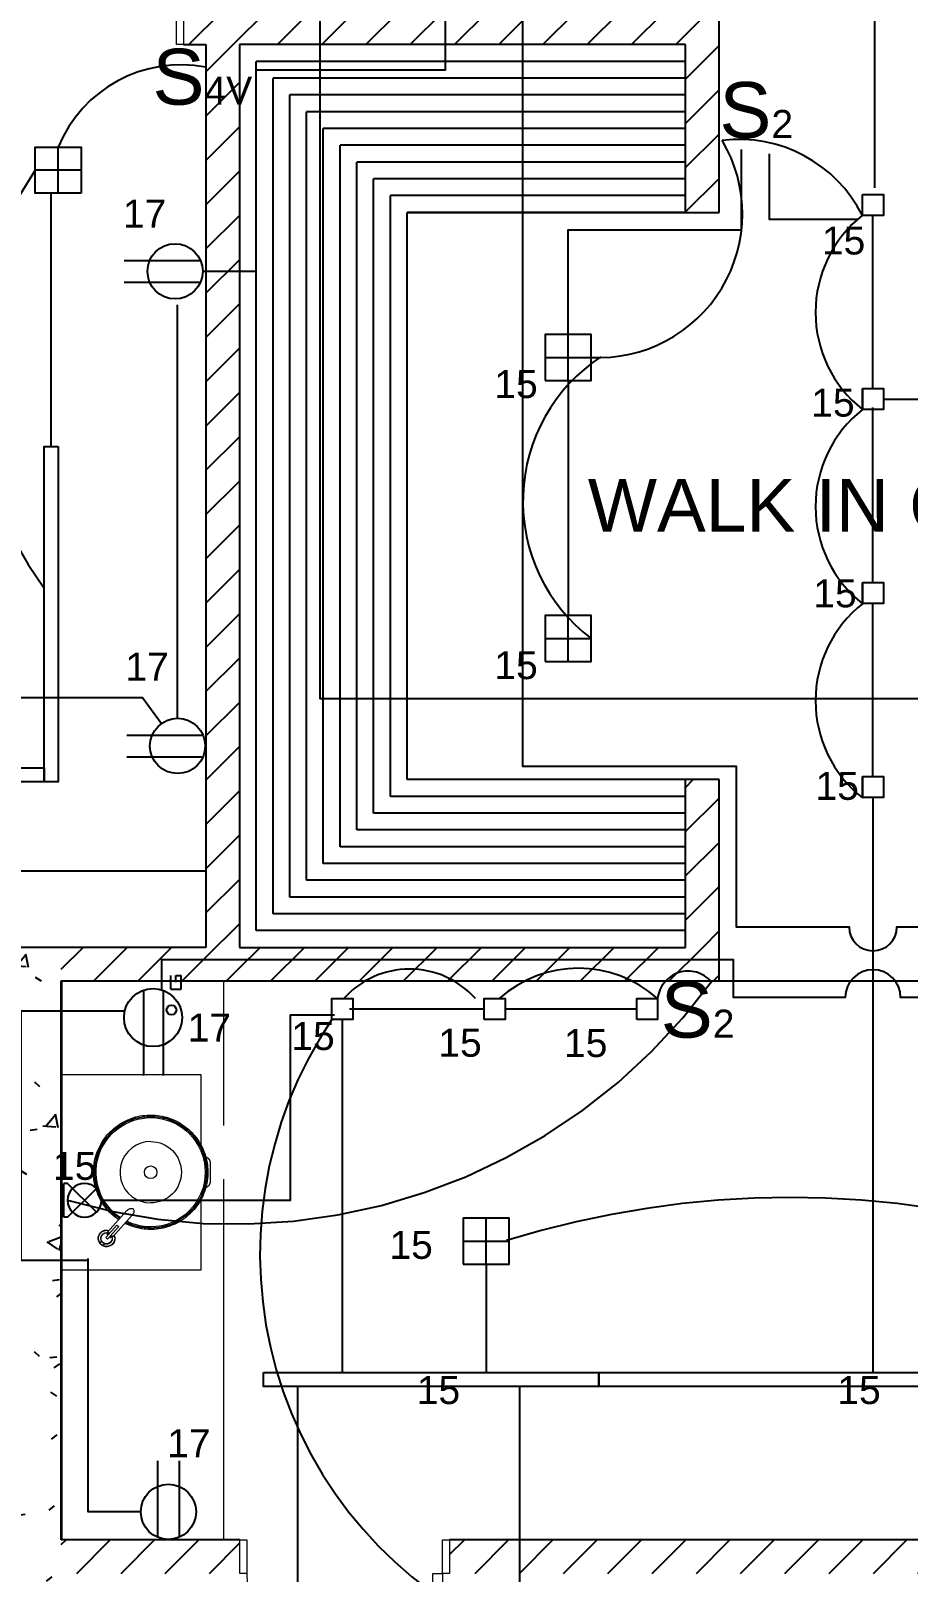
# Model space of a CAD drawing. Header units: inches. Extents: x 131 to 82119, y 71 to 16923.
# Drawn here: x 323.6 to 326.74, y 166.78 to 172.3 of the extents above; entities that cross this region are included whole.
import ezdxf
from ezdxf.enums import TextEntityAlignment as Align

# ---------------------------------------------------------------- set-up
doc = ezdxf.new("R2010")
doc.units = ezdxf.units.IN
doc.header["$MEASUREMENT"] = 0
doc.linetypes.add('HIDDEN', pattern=[9.525, 6.35, -3.175])
for name, color, linetype, lineweight in [('A-DOOR-____-MCUT', 31, 'Continuous', 18), ('A-DOOR-____-OTLN', 31, 'Continuous', 18), ('A-DOOR-FRAM-MCUT', 31, 'Continuous', 18), ('DUCTO-PARED O TECHO', 7, 'Continuous', 25), ('P-SANR-FIXT-OTLN', 6, 'Continuous', 18), ('Q-CASE-____-MCUT', 31, 'Continuous', 35), ('Q-CASE-____-OTLN', 31, 'Continuous', 18), ('RED-TELEVISIÓN', 84, 'TELEVISION', 25), ('SIMBOLOGIA', 150, 'Continuous', 25)]:
    doc.layers.add(name, color=color, linetype=linetype, lineweight=lineweight)
for name, color, linetype in [('Arquitectonico', 253, 'Continuous'), ('BLOQUES TOMAS Y LUCES', 140, 'Continuous'), ('INTERRUPTORES', 6, 'Continuous'), ('LAMPARAS', 20, 'Continuous'), ('LUCES Y TOMAS', 5, 'Continuous'), ('Retorno', 5, 'HIDDEN')]:
    doc.layers.add(name, color=color, linetype=linetype)
doc.styles.add('Arial_2', font='arial.ttf', dxfattribs={"height": 0.089295})
doc.styles.get("Standard").update_dxf_attribs({"font": 'arial.ttf'})
doc.linetypes.add('TELEVISION', pattern='A,0.32,-0.13,["TV",Standard,S=0.065,R=0,X=-0.065,Y=-0.0325],-0.13', length=0.58)
pattern_1 = [(45, (332.12192, 174.97212), (-0.079196, 0.079196), [])]

# ---------------------------------------------------------------- blocks, each defined once
blk = doc.blocks.new('Puertas Revit Lisas - 0_75  x 2_70-1934064-ARQ-P2')
at = {"layer": 'A-DOOR-____-MCUT'}
for p, q in [((0.315, -0.056825), (0.35, -0.056825)), ((0.315, -0.756825), (0.315, -0.056825)), ((0.35, -0.056825), (0.35, -0.756825)), ((0.35, -0.756825), (0.315, -0.756825))]:
    blk.add_line(p, q, dxfattribs=at)
at = {"layer": 'A-DOOR-____-OTLN'}
blk.add_arc((0.35, -0.056825), 0.7, 180, 270, dxfattribs=at)
at = {"layer": 'A-DOOR-FRAM-MCUT'}
for p, q in [((-0.375, 0.063175), (-0.35, 0.063175)), ((-0.375, -0.056825), (-0.375, 0.063175)), ((-0.35, 0.063175), (-0.35, -0.056825)), ((0.35, 0.063175), (0.375, 0.063175)), ((0.35, -0.056825), (0.35, 0.063175)), ((0.375, 0.063175), (0.375, -0.056825)), ((-0.35, -0.056825), (-0.375, -0.056825)), ((0.375, -0.056825), (0.35, -0.056825))]:
    blk.add_line(p, q, dxfattribs=at)
blk = doc.blocks.new('Puertas Revit Lisas - 1_00 x 2_70-1759848-ARQ-P2')
at = {"layer": 'A-DOOR-____-MCUT'}
for p, q in [((0.44, -0.056825), (0.475, -0.056825)), ((0.44, -1.006825), (0.44, -0.056825)), ((0.475, -0.056825), (0.475, -1.006825)), ((0.475, -1.006825), (0.44, -1.006825))]:
    blk.add_line(p, q, dxfattribs=at)
at = {"layer": 'A-DOOR-____-OTLN'}
blk.add_arc((0.475, -0.056825), 0.95, 180, 270, dxfattribs=at)
at = {"layer": 'A-DOOR-FRAM-MCUT'}
for p, q in [((-0.5, 0.063175), (-0.475, 0.063175)), ((-0.5, -0.056825), (-0.5, 0.063175)), ((-0.475, 0.063175), (-0.475, -0.056825)), ((0.475, 0.063175), (0.5, 0.063175)), ((0.475, -0.056825), (0.475, 0.063175)), ((0.5, 0.063175), (0.5, -0.056825)), ((-0.475, -0.056825), (-0.5, -0.056825)), ((0.5, -0.056825), (0.475, -0.056825))]:
    blk.add_line(p, q, dxfattribs=at)
blk = doc.blocks.new('Encimera sin hueco - Profundidad 600 mm-V13-ARQ-P2')
at = {"layer": 'Q-CASE-____-MCUT'}
blk.add_line((-1.2005, -0.0191), (0.7995, -0.0191), dxfattribs=at)
at = {"layer": 'Q-CASE-____-OTLN'}
for p, q in [((-1.2005, -0.0191), (0.7995, -0.0191)), ((-1.2005, -0.6), (-0.683, -0.6)), ((-0.4908, -0.6), (0.7995, -0.6))]:
    blk.add_line(p, q, dxfattribs=at)
blk = doc.blocks.new('Single_Sink_Vanity_15616 - 500x700mm-V4-ARQ-P2')
at = {"layer": 'P-SANR-FIXT-OTLN'}
for p, q in [((0.035, 0.2825), (-0.035, 0.2825)), ((-0.0961, 0.25), (-0.35, 0.25)), ((-0.35, 0.25), (-0.35, -0.2499)), ((-0.035, 0.2725), (-0.017, 0.2725)), ((0.017, 0.2725), (0.035, 0.2725)), ((0.35, 0.25), (0.0961, 0.25)), ((0.35, -0.2499), (0.35, 0.25)), ((-0.154, 0.0036), (-0.2324, -0.067)), ((-0.1953, -0.0448), (-0.2395, -0.0846)), ((-0.2339, -0.0907), (-0.1898, -0.051)), ((-0.2157, -0.0856), (-0.1373, -0.015)), ((-0.2568, -0.0957), (-0.2626, -0.1009)), ((-0.2533, -0.1112), (-0.2475, -0.106)), ((-0.2339, -0.0907), (-0.2395, -0.0846))]:
    blk.add_line(p, q, dxfattribs=at)
at = {"layer": 'P-SANR-FIXT-OTLN', "flags": 128}
for points in [[(-0.035, 0.2825), (-0.0358, 0.2825), (-0.0366, 0.2824), (-0.0374, 0.2824), (-0.0382, 0.2822), (-0.039, 0.2821), (-0.0398, 0.2819), (-0.0405, 0.2817), (-0.0413, 0.2815), (-0.042, 0.2812), (-0.0428, 0.2809), (-0.0435, 0.2806), (-0.0442, 0.2802), (-0.0449, 0.2799), (-0.0456, 0.2794), (-0.0463, 0.279), (-0.0469, 0.2785), (-0.0476, 0.2781), (-0.0482, 0.2775), (-0.0488, 0.277), (-0.0493, 0.2764), (-0.0499, 0.2758), (-0.0504, 0.2752), (-0.0509, 0.2746), (-0.0514, 0.274), (-0.0518, 0.2733), (-0.0522, 0.2726), (-0.0526, 0.2719), (-0.053, 0.2712), (-0.0533, 0.2705), (-0.0536, 0.2697), (-0.0539, 0.269), (-0.0542, 0.2682), (-0.0544, 0.2675), (-0.0546, 0.2667)], [(-0.0493, 0.2764), (-0.0499, 0.2758), (-0.0504, 0.2752), (-0.0509, 0.2746), (-0.0514, 0.274), (-0.0518, 0.2733), (-0.0522, 0.2726), (-0.0526, 0.2719), (-0.053, 0.2712), (-0.0533, 0.2705), (-0.0536, 0.2697), (-0.0539, 0.269), (-0.0542, 0.2682), (-0.0544, 0.2675), (-0.0546, 0.2667)], [(-0.035, 0.2825), (-0.0358, 0.2825), (-0.0366, 0.2824), (-0.0374, 0.2824), (-0.0382, 0.2822), (-0.039, 0.2821), (-0.0398, 0.2819), (-0.0405, 0.2817), (-0.0413, 0.2815), (-0.042, 0.2812), (-0.0428, 0.2809), (-0.0435, 0.2806), (-0.0442, 0.2802), (-0.0449, 0.2799), (-0.0456, 0.2794), (-0.0463, 0.279), (-0.0469, 0.2785), (-0.0476, 0.2781), (-0.0482, 0.2775), (-0.0488, 0.277)], [(0.0489, 0.2768), (0.0483, 0.2774), (0.0477, 0.2779), (0.0471, 0.2784), (0.0465, 0.2789), (0.0458, 0.2793), (0.0451, 0.2797), (0.0444, 0.2801), (0.0437, 0.2805), (0.043, 0.2808), (0.0422, 0.2811), (0.0415, 0.2814), (0.0407, 0.2817), (0.04, 0.2819), (0.0392, 0.2821), (0.0384, 0.2822), (0.0376, 0.2823), (0.0368, 0.2824), (0.036, 0.2825), (0.0352, 0.2825), (0.035, 0.2825)], [(0.0546, 0.2665), (0.0544, 0.2673), (0.0542, 0.268), (0.054, 0.2688), (0.0537, 0.2695), (0.0534, 0.2703), (0.0531, 0.271), (0.0527, 0.2717), (0.0524, 0.2724), (0.0519, 0.2731), (0.0515, 0.2738), (0.051, 0.2744), (0.0506, 0.2751), (0.05, 0.2757), (0.0495, 0.2763), (0.0489, 0.2768), (0.0483, 0.2774), (0.0477, 0.2779), (0.0471, 0.2784), (0.0465, 0.2789), (0.0458, 0.2793), (0.0451, 0.2797), (0.0444, 0.2801), (0.0437, 0.2805), (0.043, 0.2808), (0.0422, 0.2811), (0.0415, 0.2814), (0.0407, 0.2817), (0.04, 0.2819), (0.0392, 0.2821), (0.0384, 0.2822), (0.0376, 0.2823), (0.0368, 0.2824), (0.036, 0.2825), (0.0352, 0.2825), (0.035, 0.2825)], [(0.0546, 0.2665), (0.0544, 0.2673), (0.0542, 0.268), (0.054, 0.2688), (0.0537, 0.2695), (0.0534, 0.2703), (0.0531, 0.271), (0.0527, 0.2717), (0.0524, 0.2724), (0.0519, 0.2731), (0.0515, 0.2738), (0.051, 0.2744), (0.0506, 0.2751), (0.05, 0.2757), (0.0495, 0.2763)], [(0.2047, 0.07), (0.2045, 0.0782), (0.204, 0.0864), (0.2032, 0.0945), (0.202, 0.1026), (0.2006, 0.1107), (0.1988, 0.1186), (0.1967, 0.1266), (0.1943, 0.1344), (0.1915, 0.1421), (0.1885, 0.1497), (0.1852, 0.1572), (0.1815, 0.1645), (0.1776, 0.1717), (0.1734, 0.1787), (0.1689, 0.1856), (0.1641, 0.1922), (0.1591, 0.1987), (0.1539, 0.2049), (0.1483, 0.211), (0.1426, 0.2168), (0.1366, 0.2224), (0.1304, 0.2277), (0.124, 0.2328), (0.1174, 0.2376), (0.1106, 0.2422), (0.1036, 0.2465), (0.0965, 0.2505), (0.0892, 0.2542), (0.0817, 0.2576), (0.0742, 0.2607), (0.0665, 0.2636), (0.0587, 0.2661), (0.0508, 0.2682), (0.0428, 0.2701), (0.0348, 0.2717), (0.0267, 0.2729), (0.0186, 0.2738), (0.0104, 0.2744), (0.0022, 0.2746), (-0.006, 0.2746), (-0.0142, 0.2742), (-0.0223, 0.2734), (-0.0304, 0.2724), (-0.0385, 0.271), (-0.0465, 0.2693), (-0.0544, 0.2673), (-0.0623, 0.2649), (-0.07, 0.2623), (-0.0777, 0.2593), (-0.0852, 0.2561), (-0.0925, 0.2525), (-0.0998, 0.2487), (-0.1068, 0.2446), (-0.1137, 0.2401), (-0.1204, 0.2355), (-0.127, 0.2305), (-0.1333, 0.2253), (-0.1394, 0.2199), (-0.1453, 0.2142), (-0.1509, 0.2082), (-0.1563, 0.2021), (-0.1615, 0.1957), (-0.1664, 0.1892), (-0.171, 0.1824), (-0.1754, 0.1755), (-0.1794, 0.1684), (-0.1832, 0.1611), (-0.1867, 0.1537), (-0.1899, 0.1462), (-0.1928, 0.1386), (-0.1954, 0.1308), (-0.1977, 0.1229), (-0.1996, 0.115), (-0.2013, 0.107), (-0.2026, 0.0989), (-0.2036, 0.0908), (-0.2043, 0.0826), (-0.2046, 0.0744), (-0.2047, 0.07)], [(0.1997, 0.07), (0.1995, 0.078), (0.199, 0.086), (0.1982, 0.0939), (0.1971, 0.1018), (0.1957, 0.1097), (0.1939, 0.1175), (0.1919, 0.1252), (0.1895, 0.1328), (0.1869, 0.1403), (0.1839, 0.1477), (0.1806, 0.155), (0.1771, 0.1622), (0.1733, 0.1692), (0.1692, 0.1761), (0.1648, 0.1827), (0.1601, 0.1892), (0.1552, 0.1955), (0.1501, 0.2016), (0.1447, 0.2075), (0.1391, 0.2132), (0.1333, 0.2187), (0.1272, 0.2239), (0.121, 0.2288), (0.1145, 0.2336), (0.1079, 0.238), (0.1011, 0.2422), (0.0941, 0.2461), (0.087, 0.2497), (0.0797, 0.253), (0.0723, 0.2561), (0.0648, 0.2588), (0.0572, 0.2613), (0.0495, 0.2634), (0.0418, 0.2652), (0.0339, 0.2667), (0.026, 0.2679), (0.0181, 0.2688), (0.0101, 0.2694), (0.0022, 0.2696), (-0.0058, 0.2696), (-0.0138, 0.2692), (-0.0218, 0.2685), (-0.0297, 0.2674), (-0.0375, 0.2661), (-0.0454, 0.2644), (-0.0531, 0.2625), (-0.0608, 0.2602), (-0.0683, 0.2576), (-0.0758, 0.2547), (-0.0831, 0.2515), (-0.0903, 0.2481), (-0.0973, 0.2443), (-0.1042, 0.2403), (-0.1109, 0.236), (-0.1175, 0.2314), (-0.1239, 0.2266), (-0.13, 0.2215), (-0.136, 0.2162), (-0.1417, 0.2106), (-0.1472, 0.2049), (-0.1525, 0.1989), (-0.1575, 0.1927), (-0.1623, 0.1863), (-0.1668, 0.1797), (-0.1711, 0.1729), (-0.1751, 0.166), (-0.1788, 0.1589), (-0.1822, 0.1517), (-0.1853, 0.1443), (-0.1881, 0.1369), (-0.1906, 0.1293), (-0.1929, 0.1216), (-0.1948, 0.1139), (-0.1964, 0.1061), (-0.1977, 0.0982), (-0.1986, 0.0902), (-0.1993, 0.0823), (-0.1996, 0.0743), (-0.1997, 0.07)], [(-0.042, 0.2697), (-0.0417, 0.2699), (-0.0414, 0.2702), (-0.0411, 0.2705), (-0.0407, 0.2707), (-0.0404, 0.2709), (-0.0401, 0.2711), (-0.0397, 0.2713), (-0.0394, 0.2715), (-0.039, 0.2717), (-0.0386, 0.2718), (-0.0382, 0.272), (-0.0379, 0.2721), (-0.0375, 0.2722), (-0.0371, 0.2723), (-0.0367, 0.2724), (-0.0363, 0.2724), (-0.0359, 0.2725), (-0.0355, 0.2725), (-0.0351, 0.2725), (-0.035, 0.2725)], [(0.035, 0.2725), (0.0354, 0.2725), (0.0358, 0.2725), (0.0362, 0.2724), (0.0366, 0.2724), (0.037, 0.2723), (0.0374, 0.2722), (0.0378, 0.2721), (0.0381, 0.272), (0.0385, 0.2719), (0.0389, 0.2717), (0.0393, 0.2715), (0.0396, 0.2714), (0.04, 0.2712), (0.0403, 0.271), (0.0406, 0.2708), (0.041, 0.2705), (0.0413, 0.2703), (0.0416, 0.27), (0.0419, 0.2697), (0.0422, 0.2695)], [(-0.2047, 0.07), (-0.2045, 0.0618), (-0.204, 0.0536), (-0.2032, 0.0455), (-0.202, 0.0374), (-0.2006, 0.0293), (-0.1988, 0.0214), (-0.1967, 0.0134), (-0.1943, 0.0056), (-0.1915, -0.0021), (-0.1885, -0.0097), (-0.1852, -0.0172), (-0.1825, -0.0224)], [(-0.1997, 0.07), (-0.1995, 0.062), (-0.199, 0.054), (-0.1982, 0.0461), (-0.1971, 0.0382), (-0.1957, 0.0303), (-0.1939, 0.0225), (-0.1919, 0.0148), (-0.1895, 0.0072), (-0.1869, -0.0003), (-0.1839, -0.0077), (-0.1806, -0.015), (-0.1787, -0.019)], [(-0.1699, -0.044), (-0.1689, -0.0456), (-0.1641, -0.0522), (-0.1591, -0.0587), (-0.1539, -0.0649), (-0.1483, -0.071), (-0.1426, -0.0768), (-0.1366, -0.0824), (-0.1304, -0.0877), (-0.124, -0.0928), (-0.1174, -0.0976), (-0.1106, -0.1022), (-0.1036, -0.1065), (-0.0965, -0.1105), (-0.0892, -0.1142), (-0.0817, -0.1176), (-0.0742, -0.1207), (-0.0665, -0.1236), (-0.0587, -0.1261), (-0.0508, -0.1282), (-0.0428, -0.1301), (-0.0348, -0.1317), (-0.0267, -0.1329), (-0.0186, -0.1338), (-0.0104, -0.1344), (-0.0022, -0.1346), (0.006, -0.1346), (0.0142, -0.1342), (0.0223, -0.1334), (0.0304, -0.1324), (0.0385, -0.131), (0.0465, -0.1293), (0.0544, -0.1273), (0.0623, -0.1249), (0.07, -0.1223), (0.0777, -0.1193), (0.0852, -0.1161), (0.0925, -0.1125), (0.0998, -0.1087), (0.1068, -0.1046), (0.1137, -0.1001), (0.1204, -0.0955), (0.127, -0.0905), (0.1333, -0.0853), (0.1394, -0.0799), (0.1453, -0.0742), (0.1509, -0.0682), (0.1563, -0.0621), (0.1615, -0.0557), (0.1664, -0.0492), (0.171, -0.0424), (0.1754, -0.0355), (0.1794, -0.0284), (0.1832, -0.0211), (0.1867, -0.0137), (0.1899, -0.0062), (0.1928, 0.0014), (0.1954, 0.0092), (0.1977, 0.0171), (0.1996, 0.025), (0.2013, 0.033), (0.2026, 0.0411), (0.2036, 0.0492), (0.2043, 0.0574), (0.2046, 0.0656), (0.2047, 0.07)], [(-0.1662, -0.0406), (-0.1648, -0.0427), (-0.1601, -0.0492), (-0.1552, -0.0555), (-0.1501, -0.0616), (-0.1447, -0.0675), (-0.1391, -0.0732), (-0.1333, -0.0787), (-0.1272, -0.0839), (-0.121, -0.0888), (-0.1145, -0.0936), (-0.1079, -0.098), (-0.1011, -0.1022), (-0.0941, -0.1061), (-0.087, -0.1097), (-0.0797, -0.113), (-0.0723, -0.1161), (-0.0648, -0.1188), (-0.0572, -0.1213), (-0.0495, -0.1234), (-0.0418, -0.1252), (-0.0339, -0.1267), (-0.026, -0.1279), (-0.0181, -0.1288), (-0.0101, -0.1294), (-0.0022, -0.1296), (0.0058, -0.1296), (0.0138, -0.1292), (0.0218, -0.1285), (0.0297, -0.1274), (0.0375, -0.1261), (0.0454, -0.1244), (0.0531, -0.1225), (0.0608, -0.1202), (0.0683, -0.1176), (0.0758, -0.1147), (0.0831, -0.1115), (0.0903, -0.1081), (0.0973, -0.1043), (0.1042, -0.1003), (0.1109, -0.096), (0.1175, -0.0914), (0.1239, -0.0866), (0.13, -0.0815), (0.136, -0.0762), (0.1417, -0.0706), (0.1472, -0.0649), (0.1525, -0.0589), (0.1575, -0.0527), (0.1623, -0.0463), (0.1668, -0.0397), (0.1711, -0.0329), (0.1751, -0.026), (0.1788, -0.0189), (0.1822, -0.0117), (0.1853, -0.0043), (0.1881, 0.0031), (0.1906, 0.0107), (0.1929, 0.0184), (0.1948, 0.0261), (0.1964, 0.0339), (0.1977, 0.0418), (0.1986, 0.0498), (0.1993, 0.0577), (0.1996, 0.0657), (0.1997, 0.07)], [(0.1099, 0.07), (0.1084, 0.0519), (0.1039, 0.0343), (0.0966, 0.0177), (0.0867, 0.0025), (0.0744, -0.0108), (0.0601, -0.022), (0.0441, -0.0306), (0.027, -0.0365), (0.0091, -0.0395), (-0.0091, -0.0395), (-0.027, -0.0365), (-0.0441, -0.0306), (-0.0601, -0.022), (-0.0744, -0.0108), (-0.0867, 0.0025), (-0.0966, 0.0177), (-0.1039, 0.0343), (-0.1084, 0.0519), (-0.11, 0.07)], [(-0.1314, 0.0071), (-0.1333, 0.0087), (-0.1357, 0.0097), (-0.1385, 0.0101), (-0.1415, 0.0099), (-0.1447, 0.0092), (-0.1479, 0.0078), (-0.1511, 0.0059), (-0.154, 0.0036)], [(-0.1373, -0.015), (-0.1346, -0.0123), (-0.1325, -0.0094), (-0.1308, -0.0063), (-0.1297, -0.0032), (-0.1292, -0.0002), (-0.1293, 0.0026), (-0.1301, 0.0051), (-0.1314, 0.0071)], [(-0.1898, -0.051), (-0.1904, -0.0494), (-0.1912, -0.0479), (-0.1924, -0.0466), (-0.1937, -0.0456), (-0.1953, -0.0448)], [(-0.2256, -0.0609), (-0.2266, -0.0605), (-0.2276, -0.0602), (-0.2288, -0.0598), (-0.2299, -0.0595), (-0.231, -0.0593), (-0.2321, -0.0591), (-0.2333, -0.0589), (-0.2344, -0.0588), (-0.2356, -0.0587), (-0.2368, -0.0587), (-0.2379, -0.0587), (-0.2391, -0.0588), (-0.2402, -0.0589), (-0.2414, -0.0591), (-0.2425, -0.0593), (-0.2436, -0.0596), (-0.2448, -0.0599), (-0.2459, -0.0602), (-0.247, -0.0606), (-0.248, -0.061), (-0.2491, -0.0615), (-0.2501, -0.062), (-0.2512, -0.0626), (-0.2521, -0.0632), (-0.2531, -0.0638), (-0.2541, -0.0645), (-0.255, -0.0652), (-0.2559, -0.0659), (-0.2567, -0.0667), (-0.2575, -0.0675), (-0.2583, -0.0684), (-0.2591, -0.0693), (-0.2598, -0.0702), (-0.2605, -0.0711), (-0.2611, -0.0721), (-0.2617, -0.0731), (-0.2623, -0.0741), (-0.2628, -0.0751), (-0.2633, -0.0762), (-0.2637, -0.0772), (-0.2641, -0.0783), (-0.2645, -0.0794), (-0.2648, -0.0805), (-0.265, -0.0817), (-0.2653, -0.0828), (-0.2654, -0.084), (-0.2656, -0.0851), (-0.2656, -0.0863), (-0.2657, -0.0874), (-0.2657, -0.0886), (-0.2656, -0.0897), (-0.2655, -0.0909), (-0.2653, -0.092), (-0.2651, -0.0932), (-0.2649, -0.0943), (-0.2646, -0.0954), (-0.2643, -0.0966), (-0.2639, -0.0976), (-0.2635, -0.0987), (-0.263, -0.0998), (-0.2625, -0.1008)], [(-0.2245, -0.0712), (-0.2252, -0.0708), (-0.2259, -0.0703), (-0.2266, -0.0699), (-0.2273, -0.0695), (-0.228, -0.0692), (-0.2288, -0.0688), (-0.2295, -0.0685), (-0.2303, -0.0683), (-0.2311, -0.068), (-0.2319, -0.0678), (-0.2327, -0.0676), (-0.2335, -0.0675), (-0.2343, -0.0674), (-0.2351, -0.0673), (-0.2359, -0.0672), (-0.2367, -0.0672), (-0.2376, -0.0672), (-0.2384, -0.0673), (-0.2392, -0.0674), (-0.24, -0.0675), (-0.2408, -0.0676), (-0.2416, -0.0678), (-0.2424, -0.068), (-0.2432, -0.0683), (-0.2439, -0.0686), (-0.2447, -0.0689), (-0.2455, -0.0692), (-0.2462, -0.0696), (-0.2469, -0.07), (-0.2476, -0.0704), (-0.2483, -0.0708), (-0.2489, -0.0713), (-0.2496, -0.0718), (-0.2502, -0.0723), (-0.2508, -0.0729), (-0.2514, -0.0735), (-0.252, -0.0741), (-0.2525, -0.0747), (-0.253, -0.0753), (-0.2535, -0.076), (-0.2539, -0.0767), (-0.2544, -0.0774), (-0.2548, -0.0781), (-0.2551, -0.0788), (-0.2555, -0.0796), (-0.2558, -0.0803), (-0.2561, -0.0811), (-0.2563, -0.0819), (-0.2565, -0.0826), (-0.2567, -0.0834), (-0.2569, -0.0842), (-0.257, -0.0851), (-0.2571, -0.0859), (-0.2571, -0.0867), (-0.2571, -0.0875), (-0.2571, -0.0883), (-0.2571, -0.0891), (-0.257, -0.0899), (-0.2569, -0.0908), (-0.2568, -0.0916)], [(-0.2249, -0.0716), (-0.2255, -0.0711), (-0.2262, -0.0707), (-0.2269, -0.0703), (-0.2276, -0.0699), (-0.2283, -0.0695), (-0.2291, -0.0692), (-0.2298, -0.0689), (-0.2306, -0.0686), (-0.2313, -0.0684), (-0.2321, -0.0682), (-0.2329, -0.068), (-0.2337, -0.0679), (-0.2345, -0.0678), (-0.2353, -0.0677), (-0.2361, -0.0676), (-0.2369, -0.0676), (-0.2377, -0.0676), (-0.2385, -0.0677), (-0.2393, -0.0678), (-0.2401, -0.0679), (-0.2409, -0.068), (-0.2417, -0.0682), (-0.2425, -0.0684), (-0.2433, -0.0687), (-0.244, -0.0689), (-0.2448, -0.0692), (-0.2455, -0.0696), (-0.2463, -0.0699), (-0.247, -0.0703), (-0.2477, -0.0707), (-0.2483, -0.0712), (-0.249, -0.0717), (-0.2496, -0.0722), (-0.2502, -0.0727), (-0.2508, -0.0732), (-0.2514, -0.0738), (-0.252, -0.0744), (-0.2525, -0.075), (-0.253, -0.0756), (-0.2535, -0.0763), (-0.2539, -0.077), (-0.2543, -0.0776), (-0.2547, -0.0784), (-0.2551, -0.0791), (-0.2554, -0.0798), (-0.2557, -0.0806), (-0.256, -0.0813), (-0.2563, -0.0821), (-0.2565, -0.0829), (-0.2567, -0.0837), (-0.2568, -0.0844), (-0.2569, -0.0852), (-0.257, -0.0861), (-0.2571, -0.0869), (-0.2571, -0.0877), (-0.2571, -0.0885), (-0.257, -0.0893), (-0.257, -0.0901), (-0.2569, -0.0909), (-0.2567, -0.0917), (-0.2566, -0.0925), (-0.2564, -0.0933), (-0.2561, -0.094), (-0.2559, -0.0948), (-0.2556, -0.0956), (-0.2552, -0.0963), (-0.2549, -0.097), (-0.2545, -0.0977), (-0.2541, -0.0984), (-0.2537, -0.0991), (-0.2532, -0.0998), (-0.2527, -0.1004), (-0.2522, -0.101), (-0.2519, -0.1014)], [(-0.2562, -0.0939), (-0.2559, -0.0947), (-0.2556, -0.0955), (-0.2553, -0.0962), (-0.2549, -0.097), (-0.2545, -0.0977), (-0.2541, -0.0984), (-0.2537, -0.0991), (-0.2532, -0.0997), (-0.2527, -0.1004), (-0.2522, -0.101), (-0.2519, -0.1014)], [(-0.253, -0.1116), (-0.252, -0.1123), (-0.251, -0.1128), (-0.25, -0.1134), (-0.249, -0.1139), (-0.2479, -0.1144), (-0.2468, -0.1148), (-0.2458, -0.1152), (-0.2446, -0.1155), (-0.2435, -0.1158), (-0.2424, -0.1161), (-0.2413, -0.1163), (-0.2401, -0.1164), (-0.239, -0.1166), (-0.2378, -0.1166), (-0.2366, -0.1166), (-0.2355, -0.1166), (-0.2343, -0.1165), (-0.2332, -0.1164), (-0.232, -0.1163), (-0.2309, -0.1161), (-0.2298, -0.1158), (-0.2286, -0.1155), (-0.2275, -0.1152), (-0.2264, -0.1148), (-0.2254, -0.1143), (-0.2243, -0.1139), (-0.2233, -0.1133), (-0.2222, -0.1128), (-0.2213, -0.1122), (-0.2203, -0.1115), (-0.2193, -0.1109), (-0.2184, -0.1102), (-0.2175, -0.1094), (-0.2167, -0.1086), (-0.2159, -0.1078), (-0.2151, -0.107), (-0.2143, -0.1061), (-0.2136, -0.1052), (-0.2129, -0.1042), (-0.2123, -0.1033), (-0.2117, -0.1023), (-0.2111, -0.1013), (-0.2106, -0.1002), (-0.2101, -0.0992), (-0.2097, -0.0981), (-0.2093, -0.097), (-0.2089, -0.0959), (-0.2086, -0.0948), (-0.2084, -0.0937), (-0.2081, -0.0925), (-0.208, -0.0914), (-0.2078, -0.0902), (-0.2078, -0.0891), (-0.2077, -0.0879), (-0.2077, -0.0868), (-0.2078, -0.0856), (-0.2079, -0.0845), (-0.2081, -0.0833), (-0.2083, -0.0822), (-0.2085, -0.081), (-0.2088, -0.0799)], [(-0.2519, -0.1014), (-0.2513, -0.102), (-0.2508, -0.1025), (-0.2502, -0.1031), (-0.2496, -0.1036), (-0.2489, -0.1041), (-0.2483, -0.1045), (-0.2476, -0.105), (-0.2469, -0.1054), (-0.2462, -0.1058), (-0.2454, -0.1061), (-0.2447, -0.1065), (-0.244, -0.1068), (-0.2432, -0.107), (-0.2424, -0.1073), (-0.2416, -0.1075), (-0.2409, -0.1077), (-0.2401, -0.1078), (-0.2393, -0.1079), (-0.2385, -0.108), (-0.2376, -0.108), (-0.2368, -0.108), (-0.236, -0.108), (-0.2352, -0.108), (-0.2344, -0.1079), (-0.2336, -0.1078), (-0.2328, -0.1076), (-0.232, -0.1075), (-0.2313, -0.1072), (-0.2305, -0.107), (-0.2297, -0.1067), (-0.229, -0.1064), (-0.2282, -0.1061), (-0.2275, -0.1057), (-0.2268, -0.1054), (-0.2261, -0.1049), (-0.2254, -0.1045), (-0.2248, -0.104), (-0.2241, -0.1035), (-0.2235, -0.103), (-0.2229, -0.1025), (-0.2224, -0.1019), (-0.2218, -0.1013), (-0.2213, -0.1007), (-0.2208, -0.1), (-0.2203, -0.0994), (-0.2199, -0.0987), (-0.2194, -0.098), (-0.219, -0.0973), (-0.2187, -0.0966), (-0.2183, -0.0959), (-0.218, -0.0951), (-0.2178, -0.0944), (-0.2175, -0.0936), (-0.2173, -0.0928), (-0.2171, -0.092), (-0.217, -0.0912), (-0.2168, -0.0904), (-0.2168, -0.0896), (-0.2167, -0.0888), (-0.2167, -0.088), (-0.2167, -0.0872), (-0.2167, -0.0864), (-0.2168, -0.0856), (-0.2169, -0.0848), (-0.217, -0.084), (-0.2172, -0.0832), (-0.2174, -0.0824), (-0.2176, -0.0816), (-0.2179, -0.0809), (-0.2182, -0.0801), (-0.2185, -0.0794), (-0.2189, -0.0787), (-0.2193, -0.0779)], [(-0.2519, -0.1014), (-0.2513, -0.102), (-0.2508, -0.1025), (-0.2501, -0.1031), (-0.2495, -0.1036), (-0.2489, -0.1041), (-0.2482, -0.1046), (-0.2475, -0.105), (-0.2468, -0.1054), (-0.2461, -0.1058), (-0.2454, -0.1062), (-0.2446, -0.1065), (-0.2439, -0.1068), (-0.2431, -0.1071), (-0.2423, -0.1073), (-0.2415, -0.1075), (-0.2407, -0.1077), (-0.2399, -0.1079), (-0.2391, -0.108), (-0.2383, -0.1081), (-0.2375, -0.1081), (-0.2367, -0.1081), (-0.2358, -0.1081), (-0.235, -0.1081), (-0.2342, -0.108), (-0.2334, -0.1079), (-0.2326, -0.1077), (-0.2318, -0.1075), (-0.231, -0.1073), (-0.2302, -0.1071), (-0.2295, -0.1068), (-0.2287, -0.1065), (-0.2279, -0.1062), (-0.2272, -0.1058), (-0.2265, -0.1054), (-0.2258, -0.105), (-0.2251, -0.1045), (-0.2245, -0.104), (-0.2238, -0.1035)], [(-0.2326, -0.0676), (-0.2305, -0.0682), (-0.2283, -0.069), (-0.2263, -0.0701)], [(-0.2232, -0.103), (-0.2226, -0.1025), (-0.222, -0.1019), (-0.2214, -0.1013), (-0.2209, -0.1007), (-0.2204, -0.1), (-0.2199, -0.0994), (-0.2195, -0.0987), (-0.219, -0.098), (-0.2186, -0.0973), (-0.2183, -0.0965), (-0.2179, -0.0958), (-0.2176, -0.095), (-0.2173, -0.0943), (-0.2171, -0.0935), (-0.2169, -0.0927), (-0.2167, -0.0919), (-0.2165, -0.0911), (-0.2164, -0.0903), (-0.2163, -0.0895), (-0.2163, -0.0887), (-0.2163, -0.0879), (-0.2163, -0.087), (-0.2163, -0.0862), (-0.2164, -0.0854), (-0.2165, -0.0846), (-0.2166, -0.0838), (-0.2168, -0.083), (-0.217, -0.0822), (-0.2172, -0.0814), (-0.2175, -0.0806), (-0.2178, -0.0799), (-0.2181, -0.0791), (-0.2185, -0.0784), (-0.2189, -0.0777)], [(-0.2181, -0.0792), (-0.2173, -0.0813), (-0.2167, -0.0835), (-0.2163, -0.0857)]]:
    blk.add_lwpolyline(points, dxfattribs=at)
at = {"layer": 'P-SANR-FIXT-OTLN'}
for centre, radius, start, end in [((0, 0.07), 0.1953, 360, 180), ((0, 0.07), 0.2005, 50.9343, 128.8145), ((0, 0.07), 0.2005, 148.8462, 180), ((0, 0.07), 0.2005, 131.6832, 141.9231), ((0, 0.07), 0.1099, 0, 180), ((0, 0.07), 0.2005, 38.0769, 48.1935), ((0, 0.07), 0.2005, 0, 31.1538), ((0, 0.07), 0.2005, 180, 206.4934), ((0, 0.07), 0.1953, 180, 205.9973), ((0, 0.07), 0.1953, 213.416, 360), ((0, 0.07), 0.0225, 0, 180), ((0, 0.07), 0.0225, 180, 0), ((0, 0.07), 0.2005, 328.8462, 0), ((0, 0.07), 0.2005, 218.0769, 228.1935), ((0, 0.07), 0.2005, 311.6832, 321.9231), ((-0.2367, -0.0877), 0.03, 132, 312), ((-0.2621, -0.1015), 0.000762, 132.7892, 209.8131), ((-0.2367, -0.0869), 0.03, 209.8131, 234.1869), ((-0.2367, -0.0877), 0.03, 66.8172, 132), ((-0.2563, -0.0962), 0.000762, 52.3065, 132.8002), ((-0.2563, -0.0962), 0.000762, 25.4752, 132.8002), ((-0.2367, -0.0877), 0.02, 55.1754, 222), ((-0.237, -0.0872), 0.0206, 205.1897, 238.8002), ((-0.2367, -0.0877), 0.02, 222, 28.8246), ((-0.248, -0.1054), 0.000762, 311.1998, 351.5499), ((-0.248, -0.1054), 0.000762, 311.1998, 351.5499), ((-0.2317, -0.0737), 0.0015, 132, 147), ((-0.2317, -0.0737), 0.0015, 87, 132), ((-0.2317, -0.0737), 0.0015, 252, 267), ((-0.2369, -0.0878), 0.0157, 58.7869, 68.9188), ((-0.2317, -0.0737), 0.0015, 297, 312), ((-0.2317, -0.0737), 0.0015, 312, 57), ((-0.2223, -0.0842), 0.0015, 177, 192), ((-0.2223, -0.0842), 0.0015, 132, 147), ((-0.2223, -0.0842), 0.0015, 27, 132), ((-0.2369, -0.0878), 0.0157, 17.882, 25.2131), ((-0.2369, -0.0878), 0.0157, 9.0888, 12.6673), ((-0.2223, -0.0842), 0.0015, 312, 357), ((-0.2367, -0.0877), 0.03, 312, 17.1828), ((0, 0.07), 0.2005, 230.9343, 308.6755), ((-0.2538, -0.1106), 0.000762, 234.1869, 311.2108)]:
    blk.add_arc(centre, radius, start, end, dxfattribs=at)
for start_param, end_param in [(0, 0.226445), (5.225863, 6.283185), (3.141593, 4.198915), (2.915148, 3.141593)]:
    blk.add_ellipse((-0.224, -0.0763), major_axis=(-0.00836, 0.00929), ratio=0.224951, start_param=start_param, end_param=end_param, dxfattribs=at)
for points, knots in [([(-0.2307, -0.0748), (-0.2309, -0.075), (-0.2312, -0.0751), (-0.2316, -0.0752), (-0.2319, -0.0752), (-0.2323, -0.0751), (-0.2327, -0.0749), (-0.233, -0.0745), (-0.2332, -0.0741), (-0.2332, -0.0737), (-0.2332, -0.0734), (-0.2331, -0.0729), (-0.2329, -0.0727), (-0.2327, -0.0726)], [-1, -1, -1, -1, -0.833333, -0.791667, -0.75, -0.666667, -0.555556, -0.444444, -0.333333, -0.277778, -0.222222, -0.111111, 0, 0, 0, 0]), ([(-0.2327, -0.0726), (-0.2325, -0.0724), (-0.2322, -0.0722), (-0.2319, -0.0722), (-0.2316, -0.0722), (-0.2312, -0.0722), (-0.2308, -0.0725), (-0.2304, -0.0729), (-0.2303, -0.0733), (-0.2302, -0.0736), (-0.2302, -0.074), (-0.2304, -0.0744), (-0.2306, -0.0747), (-0.2307, -0.0748)], [-1, -1, -1, -1, -0.833333, -0.791667, -0.75, -0.666667, -0.555556, -0.444444, -0.333333, -0.277778, -0.222222, -0.111111, 0, 0, 0, 0]), ([(-0.2263, -0.0701), (-0.2264, -0.07), (-0.2266, -0.0699), (-0.227, -0.0697), (-0.2276, -0.0694), (-0.2281, -0.0691), (-0.2286, -0.0689), (-0.2291, -0.0687), (-0.2295, -0.0685), (-0.2299, -0.0684), (-0.2302, -0.0683), (-0.2305, -0.0682), (-0.2308, -0.0681), (-0.2312, -0.068), (-0.2317, -0.0678), (-0.2322, -0.0677), (-0.2325, -0.0677), (-0.2326, -0.0676)], [0.3643786, 0.3643786, 0.3643786, 0.3643786, 0.375, 0.4166667, 0.4583333, 0.5, 0.5416667, 0.5833333, 0.625, 0.6666667, 0.6875, 0.7083333, 0.75, 0.7916667, 0.8333333, 0.9166667, 1, 1, 1, 1]), ([(-0.2212, -0.0853), (-0.2214, -0.0854), (-0.2217, -0.0856), (-0.2221, -0.0857), (-0.2224, -0.0857), (-0.2228, -0.0856), (-0.2232, -0.0854), (-0.2235, -0.085), (-0.2237, -0.0845), (-0.2238, -0.084), (-0.2236, -0.0835), (-0.2234, -0.0832), (-0.2233, -0.0831)], [-1, -1, -1, -1, -0.888889, -0.777778, -0.722222, -0.666667, -0.555556, -0.444444, -0.333333, -0.222222, -0.111111, 0, 0, 0, 0]), ([(-0.2233, -0.0831), (-0.2232, -0.083), (-0.223, -0.0829), (-0.2228, -0.0828), (-0.2226, -0.0827), (-0.2224, -0.0827), (-0.2221, -0.0827), (-0.2218, -0.0827), (-0.2216, -0.0829), (-0.2213, -0.083), (-0.221, -0.0834), (-0.2208, -0.0839), (-0.2207, -0.0844), (-0.2209, -0.0849), (-0.2211, -0.0852), (-0.2212, -0.0853)], [-1, -1, -1, -1, -0.916667, -0.875, -0.833333, -0.791667, -0.75, -0.666667, -0.611111, -0.555556, -0.444444, -0.333333, -0.222222, -0.111111, 0, 0, 0, 0]), ([(-0.2163, -0.0857), (-0.2163, -0.0856), (-0.2164, -0.0853), (-0.2165, -0.0848), (-0.2165, -0.0843), (-0.2166, -0.0839), (-0.2167, -0.0835), (-0.2168, -0.083), (-0.2169, -0.0826), (-0.217, -0.0821), (-0.2172, -0.0816), (-0.2174, -0.081), (-0.2176, -0.0805), (-0.2178, -0.0799), (-0.218, -0.0795), (-0.2181, -0.0793), (-0.2181, -0.0792)], [0, 0, 0, 0, 0.0833333, 0.1666667, 0.2083333, 0.25, 0.2916667, 0.3333333, 0.375, 0.4166667, 0.4583333, 0.5, 0.5416667, 0.5833333, 0.625, 0.6354224, 0.6354224, 0.6354224, 0.6354224])]:
    blk.add_open_spline(points, degree=3, knots=knots, dxfattribs=at)
for points in [[(-0.2263, -0.0701), (-0.2257, -0.0704), (-0.2252, -0.0708), (-0.2246, -0.0712)], [(-0.219, -0.0774), (-0.2187, -0.078), (-0.2184, -0.0786), (-0.2181, -0.0792)]]:
    blk.add_open_spline(points, degree=3, dxfattribs=at)
blk = doc.blocks.new('TOMA')
at = {"layer": 'SIMBOLOGIA'}
for p, q in [((-0.0301, 0.2165), (-0.0301, 0.0062)), ((0.0294, 0.2165), (0.0294, 0.1463)), ((0.0294, 0.1463), (0.0294, 0.0059))]:
    blk.add_line(p, q, dxfattribs=at)
blk.add_circle((0, 0.0761), 0.0761, dxfattribs=at)
blk = doc.blocks.new('LUZAP')
at = {"layer": 'SIMBOLOGIA'}
for p, q in [((-0.09, 0.02), (0.0636, 0.1736)), ((-0.0636, 0.1736), (0.09, 0.02)), ((-0.09, 0.02), (-0.09, 0)), ((-0.09, 0), (0.09, 0)), ((0.09, 0.02), (0.09, 0))]:
    blk.add_line(p, q, dxfattribs=at)
blk.add_circle((0, 0.11), 0.09, dxfattribs=at)
blk = doc.blocks.new('TOMA GFCI')
at = {"layer": 'BLOQUES TOMAS Y LUCES'}
for p, q in [((-0.0076, 0.044), (-0.3947, 0.044)), ((-0.0084, -0.0462), (-0.3947, -0.0462)), ((-0.003, -0.0813), (0.0598, -0.0813)), ((-0.003, -0.0813), (-0.003, -0.1274)), ((-0.003, -0.1274), (0.0598, -0.1274)), ((0.0284, -0.1043), (0.0598, -0.1043)), ((0.0598, -0.1043), (0.0598, -0.1274))]:
    blk.add_line(p, q, dxfattribs=at)
for centre, radius in [((-0.1319, 0), 0.1319), ((-0.0971, -0.0838), 0.0221)]:
    blk.add_circle(centre, radius, dxfattribs=at)

msp = doc.modelspace()

# ---------------------------------------------------------------- hatches: boundary and pattern name
at = {"layer": 'Arquitectonico'}
h = msp.add_hatch(dxfattribs=at)
h.set_pattern_fill('FP_1', color=256, angle=360, style=0, pattern_type=2)
h.set_pattern_definition(pattern_1)
h.paths.add_polyline_path([(325.9482, 172.2479), (325.9482, 172.3679), (324.1517, 172.3679), (324.1517, 172.2479), (324.9517, 172.2479)], flags=0)
h.paths.add_polyline_path([(323.1517, 172.2479), (323.1517, 172.3679), (323.0317, 172.3679), (323.0317, 172.2479)], flags=0)
h = msp.add_hatch(dxfattribs=at)
h.set_pattern_fill('FP_1', color=256, angle=360, style=0, pattern_type=2)
h.set_pattern_definition(pattern_1)
h.paths.add_polyline_path([(325.9482, 171.6479), (326.0682, 171.6479), (326.0682, 172.3679), (325.9482, 172.3679), (325.9482, 172.2479)], flags=0)
h = msp.add_hatch(dxfattribs=at)
h.set_pattern_fill('FP_1', color=256, angle=360, style=0, pattern_type=2)
h.set_pattern_definition(pattern_1)
h.paths.add_polyline_path([(324.2317, 168.898), (324.3517, 168.898), (324.3517, 172.2479), (324.2317, 172.2479), (324.2317, 168.9539)], flags=0)
h = msp.add_hatch(dxfattribs=at)
h.set_pattern_fill('FP_1', color=256, angle=360, style=0, pattern_type=2)
h.set_pattern_definition(pattern_1)
h.paths.add_polyline_path([(326.0682, 169.018), (326.0682, 169.618), (325.9482, 169.618), (325.9482, 169.018)], flags=0)
h = msp.add_hatch(dxfattribs=at)
h.set_pattern_fill('FP_2', color=256, angle=360, style=0, pattern_type=2)
h.set_pattern_definition([(50, (332.12192, 174.9721), (0.546432, -0.047308), [0.057, -0.629]), (355, (332.1219, 174.9721), (-0.105429, 0.57337), [0.046, -0.503]), (100.451, (332.1679, 174.9681), (0.440955, 0.525708), [0.049, -0.534]), (46.184, (332.1219, 175.1241), (0.813123, -0.12606), [0.086, -0.943]), (96.636, (332.1899, 175.1141), (0.711995, 0.74225), [0.073, -0.801]), (351.184, (332.1219, 175.1241), (0.71223, 0.742616), [0.069, -0.754]), (21, (332.19792, 175.0861), (0.454985, -0.306292), [0.057, -0.629]), (326, (332.1979, 175.0861), (0.185766, 0.552594), [0.046, -0.503]), (71.451, (332.2359, 175.0611), (0.640536, 0.246016), [0.049, -0.534]), (37.5, (332.12192, 174.97212), (0.009206, 0.2541166), [0.025, -0.472, 0.025, -0.485, -0.505]), (37.5, (332.12192, 174.97212), (0.009206, 0.2541166), [-1.007, 0.025, -0.48]), (7.5, (332.12192, 174.97212), (0.200461, 0.300738), [0.025, -0.266, 0.025, -0.46, -0.192]), (7.5, (332.12192, 174.97212), (0.200461, 0.300738), [-0.776, 0.025, -0.167]), (327.5, (331.95192, 174.97212), (0.406483, -0.0170776), [0.025, -0.165, 0.025, -0.569, -0.789]), (327.5, (331.95192, 174.97212), (0.406483, -0.0170776), [-0.785, 0.025, -0.764]), (317.5, (331.87592, 174.9721), (0.443999, 0.076008), [0.025, -0.223, 0.025, -0.37, -0.56]), (317.5, (331.87592, 174.9721), (0.443999, 0.076008), [-0.642, 0.025, -0.535])])
h.paths.add_polyline_path([(323.594, 165.435), (323.714, 165.435), (323.714, 169.018), (323.514, 169.018), (323.514, 165.435)], flags=0)
h = msp.add_hatch(dxfattribs=at)
h.set_pattern_fill('FP_1', color=256, angle=360, style=0, pattern_type=2)
h.set_pattern_definition(pattern_1)
h.paths.add_polyline_path([(323.9797, 168.898), (324.2317, 168.898), (324.2317, 169.018), (323.714, 169.018), (323.714, 168.898)], flags=0)
h = msp.add_hatch(dxfattribs=at)
h.set_pattern_fill('FP_1', color=256, angle=360, style=0, pattern_type=2)
h.set_pattern_definition(pattern_1)
h.paths.add_polyline_path([(325.5379, 168.898), (326.0682, 168.898), (326.0682, 169.018), (324.3517, 169.018), (324.3517, 168.898), (324.7588, 168.898)], flags=0)
h = msp.add_hatch(dxfattribs=at)
h.set_pattern_fill('FP_1', color=256, angle=360, style=0, pattern_type=2)
h.set_pattern_definition(pattern_1)
h.paths.add_polyline_path([(327.1982, 166.778), (327.1982, 166.898), (325.1035, 166.898), (325.1035, 166.778), (327.0962, 166.778)], flags=0)
h.paths.add_polyline_path([(323.9797, 166.778), (324.3535, 166.778), (324.3535, 166.898), (323.714, 166.898), (323.714, 166.778)], flags=0)

# ---------------------------------------------------------------- linework, layer by layer
msp.add_line((317.5686, 169.2914), (324.2317, 169.2914))
for p, q in [((326.0682, 171.6479), (326.0682, 172.3679)), ((324.1517, 172.2479), (324.2317, 172.2479)), ((324.2317, 172.2479), (324.2317, 169.018)), ((325.9482, 172.2479), (324.3517, 172.2479)), ((324.3517, 172.2479), (324.3517, 169.018)), ((325.9482, 171.6479), (325.9482, 172.2479)), ((325.9482, 172.1879), (324.4117, 172.1879)), ((324.4117, 169.078), (324.4117, 172.1879)), ((325.9482, 172.1279), (324.4717, 172.1279)), ((324.4717, 169.138), (324.4717, 172.1279)), ((325.9482, 172.0679), (324.5317, 172.0679)), ((324.5317, 169.198), (324.5317, 172.0679)), ((325.9482, 172.0079), (324.5917, 172.0079)), ((324.5917, 169.258), (324.5917, 172.0079)), ((325.9482, 171.9479), (324.6517, 171.9479)), ((324.6517, 169.318), (324.6517, 171.9479)), ((325.9482, 171.8879), (324.7117, 171.8879)), ((324.7117, 169.378), (324.7117, 171.8879)), ((325.9482, 171.8279), (324.7717, 171.8279)), ((324.7717, 169.438), (324.7717, 171.8279)), ((325.9482, 171.7679), (324.8317, 171.7679)), ((324.8317, 169.498), (324.8317, 171.7679)), ((325.9482, 171.7079), (324.8917, 171.7079)), ((324.8917, 169.558), (324.8917, 171.7079)), ((324.9517, 169.618), (324.9517, 171.6479)), ((324.9517, 171.6479), (325.9482, 171.6479)), ((325.9482, 171.6479), (324.9517, 171.6479)), ((324.9517, 169.618), (324.9517, 171.6479)), ((325.9482, 171.6479), (326.0682, 171.6479)), ((325.9482, 169.618), (324.9517, 169.618)), ((325.9482, 169.618), (324.9517, 169.618)), ((326.0682, 169.618), (325.9482, 169.618)), ((325.9482, 169.018), (325.9482, 169.618)), ((326.0682, 168.898), (326.0682, 169.618)), ((325.9482, 169.558), (324.8917, 169.558)), ((325.9482, 169.498), (324.8317, 169.498)), ((325.9482, 169.438), (324.7717, 169.438)), ((325.9482, 169.378), (324.7117, 169.378)), ((325.9482, 169.318), (324.6517, 169.318)), ((325.9482, 169.258), (324.5917, 169.258)), ((325.9482, 169.198), (324.5317, 169.198)), ((325.9482, 169.138), (324.4717, 169.138)), ((325.9482, 169.078), (324.4117, 169.078)), ((324.2317, 169.018), (323.514, 169.018)), ((324.3517, 169.018), (325.9482, 169.018)), ((323.714, 168.898), (326.0682, 168.898)), ((323.714, 166.898), (323.714, 168.898)), ((326.0682, 168.898), (327.0682, 168.898)), ((324.3535, 166.898), (323.714, 166.898)), ((327.1982, 166.898), (325.1035, 166.898))]:
    msp.add_line(p, q, dxfattribs=at)
at = {"layer": 'DUCTO-PARED O TECHO'}
msp.add_line((326.6187, 170.3234), (326.6187, 170.9492), dxfattribs=at)
for points in [[(326.626, 171.7361), (326.626, 173.3141)], [(324.2201, 171.4369), (324.4117, 171.4369), (324.4117, 172.1581), (325.0885, 172.1581), (325.0885, 172.3879)], [(325.5275, 171.2111), (325.5275, 171.5853), (326.1485, 171.5853), (326.1485, 171.8723)], [(326.2473, 171.8573), (326.2473, 171.6229), (326.5641, 171.6229)], [(323.6783, 170.8102), (323.6783, 171.7131)], [(326.6188, 171.0174), (326.6188, 171.6364)], [(324.1303, 169.8376), (324.1303, 171.3175)], [(326.6562, 170.9799), (327.3874, 170.9799), (327.6179, 171.1287)], [(325.5275, 171.0464), (325.5275, 170.2052)], [(326.6187, 169.6294), (326.6187, 170.2484)], [(326.6187, 169.5544), (326.6187, 167.4967)], [(323.8103, 167.898), (323.5708, 167.898), (323.5708, 168.7913), (323.9415, 168.7913)], [(323.8577, 168.1129), (324.5343, 168.1129), (324.5343, 168.7764), (324.6921, 168.7764)], [(325.2276, 168.7971), (324.7454, 168.7971)], [(325.7732, 168.7971), (325.3026, 168.7971)], [(324.7195, 168.7597), (324.7195, 167.4967)], [(323.9986, 166.9983), (323.81, 166.9983), (323.81, 167.9042)], [(325.2344, 167.8838), (325.2344, 167.4967)], [(324.4669, 166.0935), (324.5611, 166.0935), (324.5611, 167.4467)], [(325.3545, 166.5874), (325.3545, 167.4467)]]:
    msp.add_lwpolyline(points, dxfattribs=at)
for points in [[(325.1734, 172.4857), (325.3651, 172.4857), (325.3651, 169.6668), (326.1295, 169.6668), (326.1295, 169.0913), (326.5331, 169.0913, 1), (326.7044, 169.0913), (328.1846, 169.0913), (328.3725, 168.8661)], [(317.7107, 169.7175), (317.7107, 169.9118), (318.1427, 169.9118, 1), (318.2459, 169.9118), (324.0049, 169.9118), (324.0724, 169.8188)], [(328.3494, 168.8388), (326.7179, 168.8388, 1), (326.5196, 168.8388), (326.12, 168.8388), (326.12, 168.9731), (324.073, 168.9731), (324.073, 168.8659)]]:
    msp.add_lwpolyline(points, format="xyb", dxfattribs=at)
at = {"layer": 'LAMPARAS'}
for p, q in [((323.6209, 171.8812), (323.7856, 171.8812)), ((323.7033, 171.7165), (323.7033, 171.8812)), ((323.7856, 171.8812), (323.7856, 171.7165)), ((323.7856, 171.7989), (323.6209, 171.7989)), ((323.7856, 171.7165), (323.6209, 171.7165)), ((325.6098, 171.2111), (325.4451, 171.2111)), ((325.4451, 171.2111), (325.4451, 171.0464)), ((325.5275, 171.0464), (325.5275, 171.2111)), ((325.4451, 171.1287), (325.6098, 171.1287)), ((325.4451, 171.0464), (325.6098, 171.0464)), ((326.5814, 171.0174), (326.5814, 170.9424)), ((326.5813, 170.3234), (326.5813, 170.2484)), ((325.6098, 170.2052), (325.4451, 170.2052)), ((325.4451, 170.2052), (325.4451, 170.0405)), ((325.5275, 170.0405), (325.5275, 170.2052)), ((325.4451, 170.1229), (325.6098, 170.1229)), ((326.5813, 169.6294), (326.5813, 169.5544)), ((325.3168, 168.0486), (325.152, 168.0486)), ((325.152, 168.0486), (325.152, 167.8838)), ((325.2344, 167.8838), (325.2344, 168.0486)), ((325.152, 167.9662), (325.3168, 167.9662)), ((325.152, 167.8838), (325.3168, 167.8838))]:
    msp.add_line(p, q, dxfattribs=at)
for points in [[(323.7856, 171.7165), (323.6209, 171.7165), (323.6209, 171.8812), (323.7856, 171.8812)], [(326.5814, 171.7114), (326.6562, 171.7114), (326.6562, 171.6364), (326.5814, 171.6364)], [(325.4451, 171.0464), (325.6098, 171.0464), (325.6098, 171.2111), (325.4451, 171.2111)], [(326.5814, 171.0174), (326.6562, 171.0174), (326.6562, 170.9424), (326.5814, 170.9424)], [(323.7033, 170.8102), (323.7033, 169.6102), (323.6533, 169.6102), (323.6533, 170.8102)], [(326.5813, 170.3234), (326.6562, 170.3234), (326.6562, 170.2484), (326.5813, 170.2484)], [(325.4451, 170.0405), (325.6098, 170.0405), (325.6098, 170.2052), (325.4451, 170.2052)], [(323.6533, 169.6102), (322.4533, 169.6102), (322.4533, 169.6602), (323.6533, 169.6602)], [(326.5813, 169.6294), (326.6562, 169.6294), (326.6562, 169.5544), (326.5813, 169.5544)], [(324.682, 168.7597), (324.682, 168.8345), (324.757, 168.8345), (324.757, 168.7597)], [(325.2276, 168.7597), (325.2276, 168.8345), (325.3026, 168.8345), (325.3026, 168.7597)], [(325.7732, 168.7597), (325.7732, 168.8345), (325.8482, 168.8345), (325.8482, 168.7597)], [(325.152, 167.8838), (325.3168, 167.8838), (325.3168, 168.0486), (325.152, 168.0486)], [(324.4373, 167.4967), (325.6373, 167.4967), (325.6373, 167.4467), (324.4373, 167.4467)], [(325.6373, 167.4967), (326.8373, 167.4967), (326.8373, 167.4467), (325.6373, 167.4467)]]:
    msp.add_lwpolyline(points, close=True, dxfattribs=at)
at = {"layer": 'RED-TELEVISIÓN'}
msp.add_lwpolyline([(324.6389, 174.6693), (324.6389, 169.9088), (328.5785, 169.9088)], dxfattribs=at)
at = {"layer": 'Retorno'}
for centre, radius, start, end in [((324.1416, 171.7023), 0.4734, 79.0291, 157.7882), ((325.6372, 171.6424), 0.5144, 266.9486, 30.7701), ((326.1387, 171.4135), 0.4956, 26.7255, 96.8944), ((324.6978, 171.0739), 1.2982, 146.048, 216.4301), ((326.8563, 171.2899), 0.4431, 128.356, 231.644), ((325.9835, 170.6144), 0.6174, 123.2635, 232.7628), ((326.8563, 170.595), 0.4431, 128.356, 231.644), ((326.8563, 169.9001), 0.4431, 128.356, 231.644), ((324.9605, 168.6255), 0.3149, 41.5976, 138.4028), ((325.5647, 168.5187), 0.4243, 48.0884, 131.912), ((325.9573, 168.8232), 0.1097, 40.9071, 174.0737), ((324.3312, 170.1454), 2.1177, 253.6981, 323.8481), ((325.924, 167.9205), 1.4989, 145.9547, 246.1116), ((326.3213, 164.6982), 3.4243, 72.7766, 107.2234)]:
    msp.add_arc(centre, radius, start, end, dxfattribs=at)

# ---------------------------------------------------------------- block references
at = {"layer": 'Arquitectonico', "rotation": 180}
msp.add_blockref('Puertas Revit Lisas - 1_00 x 2_70-1759848-ARQ-P2', (323.6517, 172.3111), dxfattribs=at)
at = {"layer": 'Arquitectonico', "xscale": -1}
for name, p, rotation in [('Encimera sin hueco - Profundidad 600 mm-V13-ARQ-P2', (323.6949, 167.6975), 90.00000000000024), ('Single_Sink_Vanity_15616 - 500x700mm-V4-ARQ-P2', (323.9639, 168.2133), 270)]:
    msp.add_blockref(name, p, dxfattribs=dict(at, rotation=rotation))
at = {"layer": 'Arquitectonico'}
msp.add_blockref('Puertas Revit Lisas - 0_75  x 2_70-1934064-ARQ-P2', (324.7285, 166.8348), dxfattribs=at)
at = {"layer": 'LUCES Y TOMAS', "color": 3, "xscale": 0.7874015748031495, "yscale": 0.7874015748031495, "rotation": 89.99999999999999}
msp.add_blockref('TOMA GFCI', (324.0424, 168.8705), dxfattribs=at)
at = {"layer": 'SIMBOLOGIA'}
for name, p, xscale, yscale, zscale, rotation in [('TOMA', (324.2201, 171.4369), 1.29829461337991, 1.29829461337991, 1.29829461337991, 90), ('TOMA', (324.2291, 169.7387), 1.29829461337991, 1.29829461337991, 1.29829461337991, 90), ('LUZAP', (323.7233, 168.1129), -0.671875174437127, 0.671875174437127, 0.671875174437127, 270)]:
    msp.add_blockref(name, p, dxfattribs=dict(at, xscale=xscale, yscale=yscale, zscale=zscale, rotation=rotation))
at = {"layer": 'SIMBOLOGIA', "xscale": 1.29829461337991, "yscale": 1.29829461337991, "zscale": 1.29829461337991}
msp.add_blockref('TOMA', (324.0974, 166.8994), dxfattribs=at)

# ---------------------------------------------------------------- texts
for s, p in [('17', (324.0121, 171.5933)), ('15', (326.5136, 171.4971)), ('15', (325.3414, 170.9836)), ('15', (326.4754, 170.9171)), ('15', (326.483, 170.2345)), ('17', (324.0211, 169.9723)), ('15', (325.3414, 169.9777)), ('15', (326.4907, 169.5458)), ('17', (324.2441, 168.6811)), ('15', (324.6149, 168.6505)), ('15', (325.141, 168.6266)), ('15', (325.5908, 168.6255)), ('15', (323.762, 168.1861)), ('15', (324.966, 167.9034)), ('15', (325.0638, 167.3839)), ('15', (326.5689, 167.3839)), ('17', (324.1705, 167.1937))]:
    msp.add_text(s, height=0.1).set_placement(p, align=Align.CENTER)
at = {"layer": 'Arquitectonico', "insert": (325.5986, 170.6932), "char_height": 0.1875, "width": 2.675632, "attachment_point": 1, "style": 'Arial_2'}
msp.add_mtext('WALK IN CLOSET', dxfattribs=at)
at = {"layer": 'INTERRUPTORES', "char_height": 0.2, "attachment_point": 1}
for s, insert in [('\\pt0.0082306;S{\\H0.5x;4V}', (324.0403, 172.2332)), ('\\pt0.0082306;S{\\H0.5x;2}', (326.0691, 172.1142)), ('\\pt0.0082306;S{\\H0.5x;2}', (325.8592, 168.895))]:
    msp.add_mtext_dynamic_manual_height_columns(s, width=0.353086, gutter_width=12.5, heights=[0], dxfattribs=dict(at, insert=insert))

doc.saveas('drawing.dxf')
